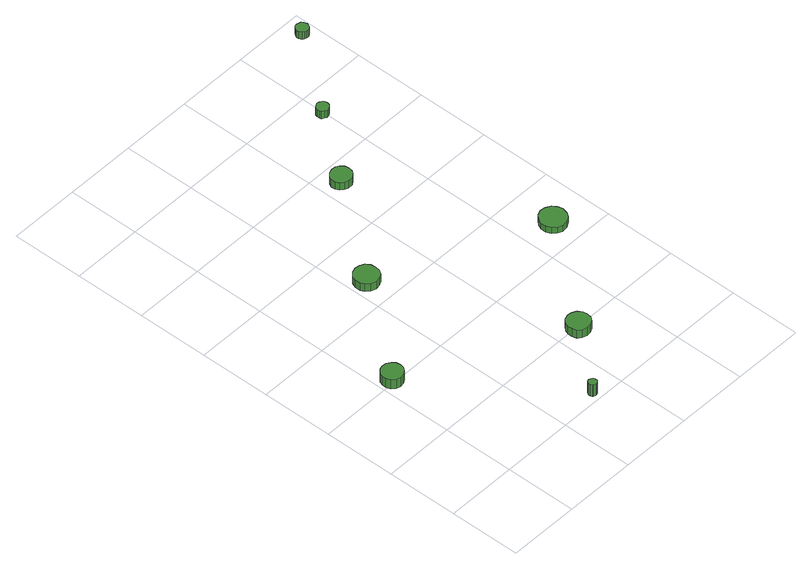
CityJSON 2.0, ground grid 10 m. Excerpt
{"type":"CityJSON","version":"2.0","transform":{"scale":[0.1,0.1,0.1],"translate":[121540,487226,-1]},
"CityObjects":{
"tree1":{"type":"SolitaryVegetationObject","attributes":{"function":"something"},"geometry":[{"type":"MultiSurface","lod":"1","boundaries":[[[0,1,2,3,4,5,6,7,8,9,10,11,12,13,14]],[[15,16,17,18,19,20,21,22,23,24,25,26,27,28,29]],[[0,29,28,1]],[[1,28,27,2]],[[2,27,26,3]],[[3,26,25,4]],[[4,25,24,5]],[[5,24,23,6]],[[6,23,22,7]],[[7,22,21,8]],[[8,21,20,9]],[[9,20,19,10]],[[10,19,18,11]],[[11,18,17,12]],[[12,17,16,13]],[[13,16,15,14]],[[14,15,29,0]]]}]},
"tree2":{"type":"SolitaryVegetationObject","attributes":{"function":"something"},"geometry":[{"type":"MultiSurface","lod":"1","boundaries":[[[30,31,32,33,34,35,36,37,38,39,40,41,42,43,44]],[[45,46,47,48,49,50,51,52,53,54,55,56,57,58,59]],[[30,59,58,31]],[[31,58,57,32]],[[32,57,56,33]],[[33,56,55,34]],[[34,55,54,35]],[[35,54,53,36]],[[36,53,52,37]],[[37,52,51,38]],[[38,51,50,39]],[[39,50,49,40]],[[40,49,48,41]],[[41,48,47,42]],[[42,47,46,43]],[[43,46,45,44]],[[44,45,59,30]]]}]},
"tree3":{"type":"SolitaryVegetationObject","attributes":{"function":"something"},"geometry":[{"type":"MultiSurface","lod":"1","boundaries":[[[60,61,62,63,64,65,66,67,68,69,70,71,72,73,74]],[[75,76,77,78,79,80,81,82,83,84,85,86,87,88,89]],[[60,89,88,61]],[[61,88,87,62]],[[62,87,86,63]],[[63,86,85,64]],[[64,85,84,65]],[[65,84,83,66]],[[66,83,82,67]],[[67,82,81,68]],[[68,81,80,69]],[[69,80,79,70]],[[70,79,78,71]],[[71,78,77,72]],[[72,77,76,73]],[[73,76,75,74]],[[74,75,89,60]]]}]},
"tree4":{"type":"SolitaryVegetationObject","attributes":{"function":"something"},"geometry":[{"type":"MultiSurface","lod":"1","boundaries":[[[90,91,92,93,94,95,96,97,98,99,100,101,102,103,104]],[[105,106,107,108,109,110,111,112,113,114,115,116,117,118,119]],[[90,119,118,91]],[[91,118,117,92]],[[92,117,116,93]],[[93,116,115,94]],[[94,115,114,95]],[[95,114,113,96]],[[96,113,112,97]],[[97,112,111,98]],[[98,111,110,99]],[[99,110,109,100]],[[100,109,108,101]],[[101,108,107,102]],[[102,107,106,103]],[[103,106,105,104]],[[104,105,119,90]]]}]},
"tree5":{"type":"SolitaryVegetationObject","attributes":{"function":"something"},"geometry":[{"type":"MultiSurface","lod":"1","boundaries":[[[120,121,122,123,124,125,126,127,128,129,130,131,132,133,134]],[[135,136,137,138,139,140,141,142,143,144,145,146,147,148,149]],[[120,149,148,121]],[[121,148,147,122]],[[122,147,146,123]],[[123,146,145,124]],[[124,145,144,125]],[[125,144,143,126]],[[126,143,142,127]],[[127,142,141,128]],[[128,141,140,129]],[[129,140,139,130]],[[130,139,138,131]],[[131,138,137,132]],[[132,137,136,133]],[[133,136,135,134]],[[134,135,149,120]]]}]},
"tree6":{"type":"SolitaryVegetationObject","attributes":{"function":"something"},"geometry":[{"type":"MultiSurface","lod":"1","boundaries":[[[150,151,152,153,154,155,156,157,158,159,160,161,162,163,164]],[[165,166,167,168,169,170,171,172,173,174,175,176,177,178,179]],[[150,179,178,151]],[[151,178,177,152]],[[152,177,176,153]],[[153,176,175,154]],[[154,175,174,155]],[[155,174,173,156]],[[156,173,172,157]],[[157,172,171,158]],[[158,171,170,159]],[[159,170,169,160]],[[160,169,168,161]],[[161,168,167,162]],[[162,167,166,163]],[[163,166,165,164]],[[164,165,179,150]]]}]},
"tree7":{"type":"SolitaryVegetationObject","attributes":{"function":"something"},"geometry":[{"type":"MultiSurface","lod":"1","boundaries":[[[180,181,182,183,184,185,186,187,188,189,190,191,192,193,194]],[[195,196,197,198,199,200,201,202,203,204,205,206,207,208,209]],[[180,209,208,181]],[[181,208,207,182]],[[182,207,206,183]],[[183,206,205,184]],[[184,205,204,185]],[[185,204,203,186]],[[186,203,202,187]],[[187,202,201,188]],[[188,201,200,189]],[[189,200,199,190]],[[190,199,198,191]],[[191,198,197,192]],[[192,197,196,193]],[[193,196,195,194]],[[194,195,209,180]]]}]},
"tree8":{"type":"SolitaryVegetationObject","attributes":{"function":"something"},"geometry":[{"type":"MultiSurface","lod":"1","boundaries":[[[210,211,212,213,214,215,216,217,218,219,220,221,222,223,224]],[[225,226,227,228,229,230,231,232,233,234,235,236,237,238,239]],[[210,239,238,211]],[[211,238,237,212]],[[212,237,236,213]],[[213,236,235,214]],[[214,235,234,215]],[[215,234,233,216]],[[216,233,232,217]],[[217,232,231,218]],[[218,231,230,219]],[[219,230,229,220]],[[220,229,228,221]],[[221,228,227,222]],[[222,227,226,223]],[[223,226,225,224]],[[224,225,239,210]]]}]}
},
"vertices":[
[34,205,21],[33,211,21],[29,216,21],[24,219,21],[18,220,21],[12,218,21],[7,214,21],[5,208,21],[5,202,21],[7,196,21],[12,192,21],[18,190,21],[24,191,21],[29,194,21],[33,199,21],[33,199,6],[29,194,6],[24,191,6],[18,190,6],[12,192,6],[7,196,6],[5,202,6],[5,208,6],[7,214,6],[12,218,6],[18,220,6],[24,219,6],[29,216,6],[33,211,6],[34,205,6],
[168,13,25],[168,15,25],[166,17,25],[164,18,25],[162,19,25],[159,18,25],[158,16,25],[157,14,25],[157,11,25],[158,9,25],[159,8,25],[162,7,25],[164,7,25],[166,8,25],[168,10,25],[168,10,6],[166,8,6],[164,7,6],[162,7,6],[159,8,6],[158,9,6],[157,11,6],[157,14,6],[158,16,6],[159,18,6],[162,19,6],[164,18,6],[166,17,6],[168,15,6],[168,13,6],
[139,339,18],[138,346,18],[134,352,18],[128,355,18],[121,356,18],[114,354,18],[109,349,18],[106,343,18],[106,335,18],[109,329,18],[114,324,18],[121,322,18],[128,323,18],[134,326,18],[138,332,18],[138,332,6],[134,326,6],[128,323,6],[121,322,6],[114,324,6],[109,329,6],[106,335,6],[106,343,6],[109,349,6],[114,354,6],[121,356,6],[128,355,6],[134,352,6],[138,346,6],[139,339,6],
[248,98,19],[247,104,19],[243,110,19],[237,113,19],[231,114,19],[224,112,19],[219,107,19],[217,101,19],[217,95,19],[219,88,19],[224,84,19],[231,82,19],[237,83,19],[243,86,19],[247,91,19],[247,91,6],[243,86,6],[237,83,6],[231,82,6],[224,84,6],[219,88,6],[217,95,6],[217,101,6],[219,107,6],[224,112,6],[231,114,6],[237,113,6],[243,110,6],[247,104,6],[248,98,6],
[242,474,18],[241,480,18],[237,485,18],[232,488,18],[226,488,18],[220,486,18],[216,482,18],[213,477,18],[213,471,18],[216,466,18],[220,462,18],[226,460,18],[232,460,18],[237,463,18],[241,468,18],[241,468,6],[237,463,6],[232,460,6],[226,460,6],[220,462,6],[216,466,6],[213,471,6],[213,477,6],[216,482,6],[220,486,6],[226,488,6],[232,488,6],[237,485,6],[241,480,6],[242,474,6],
[363,240,16],[361,247,16],[357,253,16],[350,257,16],[342,258,16],[335,255,16],[330,250,16],[327,243,16],[327,236,16],[330,229,16],[335,224,16],[342,221,16],[350,222,16],[357,226,16],[361,232,16],[361,232,6],[357,226,6],[350,222,6],[342,221,6],[335,224,6],[330,229,6],[327,236,6],[327,243,6],[330,250,6],[335,255,6],[342,258,6],[350,257,6],[357,253,6],[361,247,6],[363,240,6],
[307,567,18],[306,571,18],[304,573,18],[301,575,18],[297,576,18],[294,574,18],[291,572,18],[290,569,18],[290,565,18],[291,562,18],[294,560,18],[297,558,18],[301,559,18],[304,561,18],[306,563,18],[306,563,6],[304,561,6],[301,559,6],[297,558,6],[294,560,6],[291,562,6],[290,565,6],[290,569,6],[291,572,6],[294,574,6],[297,576,6],[301,575,6],[304,573,6],[306,571,6],[307,567,6],
[390,674,18],[389,678,18],[387,681,18],[384,682,18],[381,683,18],[377,682,18],[375,679,18],[373,676,18],[373,673,18],[375,669,18],[377,667,18],[381,666,18],[384,666,18],[387,668,18],[389,671,18],[389,671,6],[387,668,6],[384,666,6],[381,666,6],[377,667,6],[375,669,6],[373,673,6],[373,676,6],[375,679,6],[377,682,6],[381,683,6],[384,682,6],[387,681,6],[389,678,6],[390,674,6]
]}
